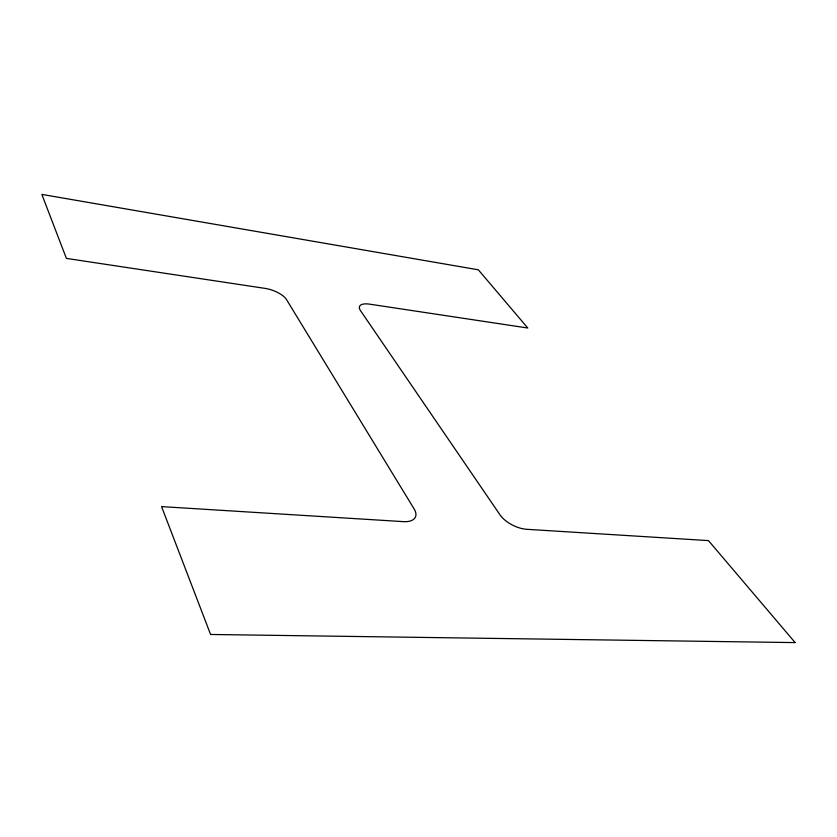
<?xml version="1.0" encoding="UTF-8"?>
<svg xmlns="http://www.w3.org/2000/svg" width="837" height="837" viewBox="0 0 837 837"><rect width="100%" height="100%" fill="white"/><g stroke="black" fill="none" stroke-linecap="round" stroke-linejoin="round"><path stroke-width="1.26" d="M795.15 642.596L210.589 634.467L161.562 506.605L403.392 521.639A22.222 11.32 24 0 0 414.21 509.084L286.557 299.667A18.1 7.407 19.9 0 0 265.036 288.378L66.395 258.403L41.85 194.404L478.325 269.807L527.802 328.02L369.535 304.145A17.263 6.832 21.9 0 0 360.475 310.59L500.045 514.901A21.249 10.128 26.5 0 0 526.682 529.298L708.468 540.608L795.15 642.596"/></g></svg>
